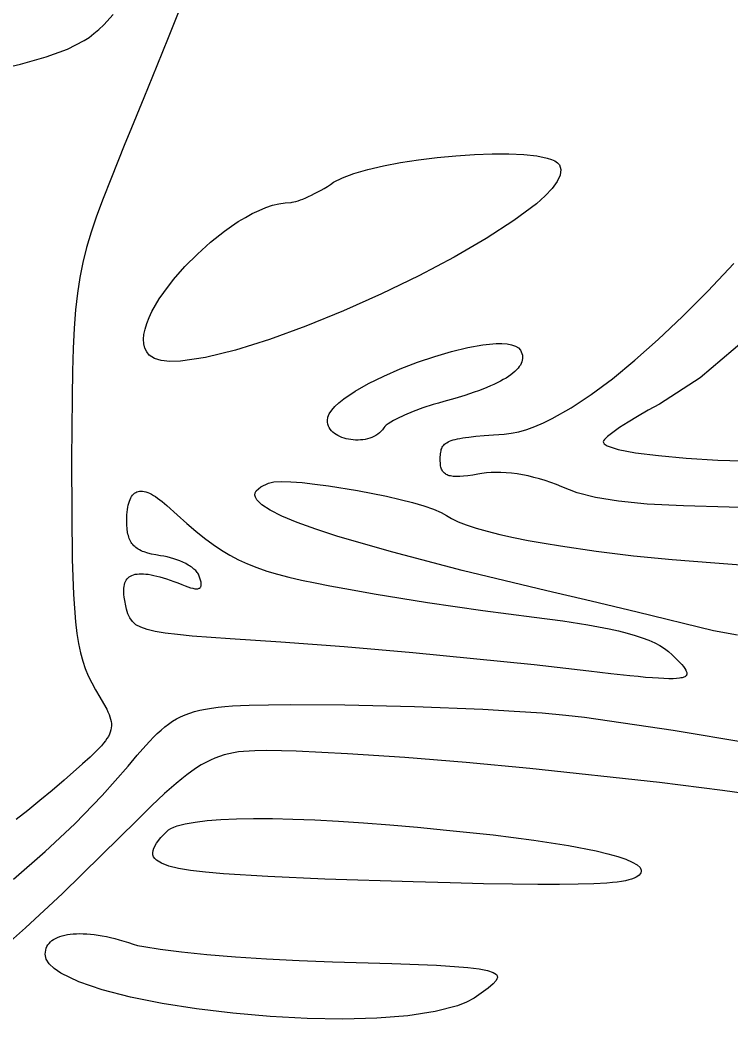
# Model space of a CAD drawing. Extents: x 0.98 to 7.44, y -5.29 to -1.05.
# Drawn here: x 7.0979 to 7.1767, y -2.1375 to -2.0267 of the extents above; entities that cross this region are included whole.
import ezdxf

# ---------------------------------------------------------------- set-up
doc = ezdxf.new("R2010")
doc.units = 0
doc.header["$MEASUREMENT"] = 0
doc.layers.add('BLACK', color=7, linetype='CONTINUOUS')

msp = doc.modelspace()

# ---------------------------------------------------------------- linework, layer by layer
at = {"layer": 'BLACK', "linetype": 'CONTINUOUS'}
for p, q in [((7.1072, -2.02726), (7.10826, -2.02613)), ((7.11543, -2.02592), (7.11434, -2.02869)), ((7.10666, -2.02777), (7.1072, -2.02726)), ((7.10558, -2.02866), (7.10612, -2.02824)), ((7.10612, -2.02824), (7.10666, -2.02777)), ((7.10318, -2.02996), (7.10503, -2.02902)), ((7.10503, -2.02902), (7.10558, -2.02866)), ((7.11434, -2.02869), (7.11309, -2.03182)), ((7.10081, -2.03083), (7.10318, -2.02996)), ((7.09481, -2.03237), (7.09799, -2.03164)), ((7.09799, -2.03164), (7.10081, -2.03083)), ((7.11309, -2.03182), (7.11165, -2.03535)), ((7.11165, -2.03535), (7.11003, -2.0393)), ((7.11003, -2.0393), (7.10955, -2.04047)), ((7.10955, -2.04047), (7.10797, -2.04438)), ((7.14413, -2.04197), (7.14621, -2.04177)), ((7.14621, -2.04177), (7.14826, -2.04163)), ((7.14826, -2.04163), (7.15022, -2.04156)), ((7.15022, -2.04156), (7.15206, -2.04156)), ((7.15206, -2.04156), (7.15372, -2.04163)), ((7.15372, -2.04163), (7.15516, -2.04179)), ((7.15516, -2.04179), (7.15633, -2.04203)), ((7.13644, -2.04329), (7.13818, -2.04289)), ((7.13818, -2.04289), (7.14007, -2.04253)), ((7.14007, -2.04253), (7.14207, -2.04222)), ((7.14207, -2.04222), (7.14413, -2.04197)), ((7.15633, -2.04203), (7.1568, -2.04218)), ((7.1568, -2.04218), (7.15718, -2.04235)), ((7.15718, -2.04235), (7.15747, -2.04255)), ((7.15747, -2.04255), (7.15767, -2.04277)), ((7.15767, -2.04277), (7.15784, -2.04331)), ((7.13364, -2.04421), (7.13492, -2.04373)), ((7.13492, -2.04373), (7.13644, -2.04329)), ((7.15776, -2.04393), (7.15743, -2.04463)), ((7.15784, -2.04331), (7.15776, -2.04393)), ((7.10797, -2.04438), (7.10713, -2.04652)), ((7.13162, -2.04539), (7.13197, -2.04517)), ((7.13197, -2.04517), (7.13232, -2.04495)), ((7.13232, -2.04495), (7.13267, -2.04472)), ((7.13267, -2.04472), (7.13364, -2.04421)), ((7.15743, -2.04463), (7.15687, -2.04539)), ((7.12957, -2.04644), (7.12989, -2.0463)), ((7.12989, -2.0463), (7.13022, -2.04614)), ((7.13022, -2.04614), (7.13056, -2.04597)), ((7.13056, -2.04597), (7.13091, -2.04579)), ((7.13091, -2.04579), (7.13127, -2.04559)), ((7.13127, -2.04559), (7.13162, -2.04539)), ((7.15609, -2.04621), (7.15512, -2.04709)), ((7.15687, -2.04539), (7.15609, -2.04621)), ((7.10713, -2.04652), (7.10641, -2.04846)), ((7.12517, -2.04752), (7.1259, -2.04727)), ((7.1259, -2.04727), (7.12661, -2.04709)), ((7.12661, -2.04709), (7.12729, -2.04698)), ((7.12729, -2.04698), (7.12795, -2.04694)), ((7.12795, -2.04694), (7.12809, -2.04693)), ((7.12809, -2.04693), (7.12827, -2.0469)), ((7.12827, -2.0469), (7.12848, -2.04684)), ((7.12848, -2.04684), (7.12872, -2.04677)), ((7.12872, -2.04677), (7.12898, -2.04668)), ((7.12898, -2.04668), (7.12927, -2.04657)), ((7.12927, -2.04657), (7.12957, -2.04644)), ((7.15512, -2.04709), (7.15264, -2.04896)), ((7.10641, -2.04846), (7.10581, -2.05025)), ((7.12289, -2.04861), (7.12366, -2.04819)), ((7.12366, -2.04819), (7.12442, -2.04783)), ((7.12442, -2.04783), (7.12517, -2.04752)), ((7.12056, -2.05014), (7.12134, -2.04959)), ((7.12134, -2.04959), (7.12211, -2.04908)), ((7.12211, -2.04908), (7.12289, -2.04861)), ((7.15264, -2.04896), (7.14956, -2.05096)), ((7.10581, -2.05025), (7.1053, -2.05195)), ((7.11904, -2.05135), (7.12056, -2.05014)), ((7.11757, -2.05267), (7.11904, -2.05135)), ((7.14956, -2.05096), (7.14601, -2.05302)), ((7.1053, -2.05195), (7.10488, -2.0536)), ((7.11619, -2.05406), (7.11757, -2.05267)), ((7.10488, -2.0536), (7.10454, -2.05527)), ((7.11494, -2.05549), (7.11619, -2.05406)), ((7.14601, -2.05302), (7.1421, -2.05508)), ((7.1741, -2.05677), (7.17698, -2.05371)), ((7.1421, -2.05508), (7.13798, -2.05708)), ((7.10454, -2.05527), (7.10428, -2.05701)), ((7.11384, -2.05694), (7.11494, -2.05549)), ((7.10428, -2.05701), (7.10407, -2.05886)), ((7.11335, -2.05765), (7.11384, -2.05694)), ((7.13798, -2.05708), (7.13376, -2.05896)), ((7.1713, -2.05958), (7.1741, -2.05677)), ((7.11254, -2.05904), (7.11292, -2.05835)), ((7.11292, -2.05835), (7.11335, -2.05765)), ((7.10407, -2.05886), (7.10392, -2.06088)), ((7.11222, -2.05971), (7.11254, -2.05904)), ((7.13376, -2.05896), (7.12958, -2.06067)), ((7.16861, -2.06215), (7.1713, -2.05958)), ((7.11178, -2.06098), (7.11197, -2.06036)), ((7.11197, -2.06036), (7.11222, -2.05971)), ((7.12958, -2.06067), (7.12555, -2.06214)), ((7.10392, -2.06088), (7.10382, -2.06313)), ((7.11161, -2.06212), (7.11166, -2.06157)), ((7.11166, -2.06157), (7.11178, -2.06098)), ((7.11164, -2.06263), (7.11161, -2.06212)), ((7.11176, -2.0631), (7.11164, -2.06263)), ((7.12555, -2.06214), (7.12181, -2.06332)), ((7.14754, -2.06302), (7.1492, -2.06273)), ((7.1492, -2.06273), (7.15067, -2.06259)), ((7.15067, -2.06259), (7.15131, -2.06259)), ((7.15131, -2.06259), (7.15188, -2.06263)), ((7.15188, -2.06263), (7.15238, -2.06273)), ((7.15238, -2.06273), (7.1528, -2.06287)), ((7.1528, -2.06287), (7.15313, -2.06307)), ((7.16602, -2.06445), (7.16861, -2.06215)), ((7.17814, -2.06227), (7.17326, -2.06639)), ((7.10382, -2.06313), (7.10375, -2.06565)), ((7.11196, -2.06352), (7.11176, -2.0631)), ((7.11225, -2.06388), (7.11196, -2.06352)), ((7.11281, -2.06425), (7.11225, -2.06388)), ((7.12181, -2.06332), (7.11848, -2.06414)), ((7.14194, -2.06467), (7.14386, -2.06401)), ((7.14386, -2.06401), (7.14574, -2.06346)), ((7.14574, -2.06346), (7.14754, -2.06302)), ((7.15313, -2.06307), (7.15336, -2.06333)), ((7.15336, -2.06333), (7.15345, -2.06351)), ((7.15345, -2.06351), (7.15352, -2.06369)), ((7.15352, -2.06369), (7.15357, -2.06388)), ((7.15357, -2.06388), (7.15359, -2.06406)), ((7.11358, -2.06448), (7.11281, -2.06425)), ((7.11454, -2.06458), (7.11358, -2.06448)), ((7.1157, -2.06455), (7.11454, -2.06458)), ((7.11848, -2.06414), (7.1157, -2.06455)), ((7.14004, -2.0654), (7.14194, -2.06467)), ((7.15323, -2.06515), (7.15309, -2.06533)), ((7.15335, -2.06497), (7.15323, -2.06515)), ((7.15344, -2.06479), (7.15335, -2.06497)), ((7.15352, -2.0646), (7.15344, -2.06479)), ((7.15356, -2.06442), (7.15352, -2.0646)), ((7.15359, -2.06424), (7.15356, -2.06442)), ((7.15359, -2.06406), (7.15359, -2.06424)), ((7.16354, -2.06649), (7.16602, -2.06445)), ((7.10375, -2.06565), (7.1037, -2.06851)), ((7.13654, -2.06703), (7.13823, -2.06619)), ((7.13823, -2.06619), (7.14004, -2.0654)), ((7.15204, -2.06623), (7.15176, -2.06641)), ((7.1523, -2.06605), (7.15204, -2.06623)), ((7.15253, -2.06587), (7.1523, -2.06605)), ((7.15274, -2.06569), (7.15253, -2.06587)), ((7.15293, -2.06551), (7.15274, -2.06569)), ((7.15309, -2.06533), (7.15293, -2.06551)), ((7.13504, -2.06788), (7.13654, -2.06703)), ((7.15003, -2.06729), (7.14962, -2.06747)), ((7.15042, -2.06712), (7.15003, -2.06729)), ((7.15079, -2.06694), (7.15042, -2.06712)), ((7.15114, -2.06676), (7.15079, -2.06694)), ((7.15146, -2.06659), (7.15114, -2.06676)), ((7.15176, -2.06641), (7.15146, -2.06659)), ((7.16119, -2.06825), (7.16354, -2.06649)), ((7.17326, -2.06639), (7.16878, -2.0693)), ((7.13378, -2.06873), (7.13504, -2.06788)), ((7.14721, -2.06834), (7.1461, -2.06868)), ((7.14824, -2.06799), (7.14721, -2.06834)), ((7.14872, -2.06782), (7.14824, -2.06799)), ((7.14918, -2.06765), (7.14872, -2.06782)), ((7.14962, -2.06747), (7.14918, -2.06765)), ((7.15897, -2.06972), (7.16119, -2.06825)), ((7.1037, -2.06861), (7.10364, -2.07541)), ((7.1037, -2.06851), (7.1037, -2.06861)), ((7.13246, -2.06998), (7.13281, -2.06957)), ((7.13281, -2.06957), (7.13326, -2.06916)), ((7.13326, -2.06916), (7.13378, -2.06873)), ((7.1437, -2.06936), (7.14256, -2.06973)), ((7.14429, -2.06919), (7.1437, -2.06936)), ((7.14489, -2.06902), (7.14429, -2.06919)), ((7.1461, -2.06868), (7.14489, -2.06902)), ((7.16878, -2.0693), (7.16751, -2.06998)), ((7.13203, -2.07075), (7.13219, -2.07037)), ((7.13219, -2.07037), (7.13246, -2.06998)), ((7.14051, -2.07053), (7.13967, -2.07093)), ((7.14149, -2.07013), (7.14051, -2.07053)), ((7.14256, -2.06973), (7.14149, -2.07013)), ((7.15689, -2.07091), (7.15897, -2.06972)), ((7.16634, -2.07066), (7.16528, -2.0713)), ((7.16751, -2.06998), (7.16634, -2.07066)), ((7.13197, -2.07111), (7.13203, -2.07075)), ((7.13199, -2.07132), (7.13197, -2.07111)), ((7.13203, -2.07153), (7.13199, -2.07132)), ((7.13209, -2.07173), (7.13203, -2.07153)), ((7.13218, -2.07191), (7.13209, -2.07173)), ((7.1385, -2.07165), (7.13833, -2.0718)), ((7.13872, -2.07148), (7.1385, -2.07165)), ((7.13899, -2.07131), (7.13872, -2.07148)), ((7.13931, -2.07112), (7.13899, -2.07131)), ((7.13967, -2.07093), (7.13931, -2.07112)), ((7.15405, -2.07212), (7.15496, -2.07179)), ((7.15496, -2.07179), (7.15591, -2.07139)), ((7.15591, -2.07139), (7.15689, -2.07091)), ((7.16528, -2.0713), (7.16435, -2.07191)), ((7.1323, -2.07209), (7.13218, -2.07191)), ((7.13243, -2.07225), (7.1323, -2.07209)), ((7.13258, -2.0724), (7.13243, -2.07225)), ((7.13275, -2.07255), (7.13258, -2.0724)), ((7.13294, -2.07268), (7.13275, -2.07255)), ((7.13314, -2.07279), (7.13294, -2.07268)), ((7.13336, -2.0729), (7.13314, -2.07279)), ((7.13358, -2.07299), (7.13336, -2.0729)), ((7.13713, -2.07289), (7.1369, -2.07299)), ((7.13735, -2.07277), (7.13713, -2.07289)), ((7.13756, -2.07264), (7.13735, -2.07277)), ((7.13775, -2.07249), (7.13756, -2.07264)), ((7.13792, -2.07232), (7.13775, -2.07249)), ((7.13808, -2.07214), (7.13792, -2.07232)), ((7.13822, -2.07194), (7.13808, -2.07214)), ((7.13833, -2.0718), (7.13822, -2.07194)), ((7.14764, -2.07295), (7.14843, -2.07287)), ((7.14843, -2.07287), (7.14934, -2.07279)), ((7.14934, -2.07279), (7.15038, -2.07271)), ((7.15038, -2.07271), (7.15156, -2.07263)), ((7.15156, -2.07263), (7.15235, -2.07254)), ((7.15235, -2.07254), (7.15318, -2.07237)), ((7.15318, -2.07237), (7.15405, -2.07212)), ((7.16302, -2.0729), (7.16281, -2.07308)), ((7.16359, -2.07244), (7.16302, -2.0729)), ((7.16435, -2.07191), (7.16359, -2.07244)), ((7.13382, -2.07308), (7.13358, -2.07299)), ((7.13407, -2.07314), (7.13382, -2.07308)), ((7.13432, -2.0732), (7.13407, -2.07314)), ((7.13458, -2.07324), (7.13432, -2.0732)), ((7.13484, -2.07327), (7.13458, -2.07324)), ((7.1351, -2.07329), (7.13484, -2.07327)), ((7.13537, -2.07329), (7.1351, -2.07329)), ((7.13564, -2.07328), (7.13537, -2.07329)), ((7.1359, -2.07325), (7.13564, -2.07328)), ((7.13616, -2.07321), (7.1359, -2.07325)), ((7.13641, -2.07315), (7.13616, -2.07321)), ((7.13666, -2.07308), (7.13641, -2.07315)), ((7.1369, -2.07299), (7.13666, -2.07308)), ((7.1447, -2.07409), (7.14477, -2.07397)), ((7.14477, -2.07397), (7.14486, -2.07386)), ((7.14486, -2.07386), (7.14496, -2.07376)), ((7.14496, -2.07376), (7.14507, -2.07367)), ((7.14507, -2.07367), (7.1452, -2.07358)), ((7.1452, -2.07358), (7.14535, -2.07349)), ((7.14535, -2.07349), (7.14551, -2.07342)), ((7.14551, -2.07342), (7.1457, -2.07334)), ((7.1457, -2.07334), (7.14591, -2.07328)), ((7.14591, -2.07328), (7.14614, -2.07321)), ((7.14614, -2.07321), (7.14639, -2.07315)), ((7.14639, -2.07315), (7.14666, -2.0731)), ((7.14666, -2.0731), (7.14696, -2.07305)), ((7.14696, -2.07305), (7.14729, -2.073)), ((7.14729, -2.073), (7.14764, -2.07295)), ((7.16256, -2.07337), (7.16253, -2.07347)), ((7.16253, -2.07347), (7.16264, -2.0737)), ((7.16266, -2.07324), (7.16256, -2.07337)), ((7.16264, -2.0737), (7.16295, -2.07392)), ((7.16281, -2.07308), (7.16266, -2.07324)), ((7.16295, -2.07392), (7.16417, -2.07432)), ((7.14448, -2.07516), (7.14449, -2.07498)), ((7.14449, -2.07498), (7.1445, -2.07481)), ((7.1445, -2.07481), (7.14453, -2.07464)), ((7.14453, -2.07464), (7.14456, -2.07449)), ((7.14456, -2.07449), (7.14459, -2.07435)), ((7.14459, -2.07435), (7.14464, -2.07422)), ((7.14464, -2.07422), (7.1447, -2.07409)), ((7.16417, -2.07432), (7.16609, -2.07469)), ((7.16609, -2.07469), (7.16864, -2.07501)), ((7.16864, -2.07501), (7.17171, -2.07528)), ((7.10364, -2.07541), (7.10366, -2.08156)), ((7.14447, -2.07555), (7.14448, -2.07516)), ((7.14449, -2.07587), (7.14447, -2.07555)), ((7.14452, -2.07616), (7.14449, -2.07587)), ((7.14455, -2.07629), (7.14452, -2.07616)), ((7.17171, -2.07528), (7.17524, -2.0755)), ((7.17524, -2.0755), (7.18328, -2.07579)), ((7.14458, -2.07641), (7.14455, -2.07629)), ((7.14463, -2.07652), (7.14458, -2.07641)), ((7.14468, -2.07663), (7.14463, -2.07652)), ((7.14473, -2.07673), (7.14468, -2.07663)), ((7.1448, -2.07682), (7.14473, -2.07673)), ((7.14487, -2.0769), (7.1448, -2.07682)), ((7.14495, -2.07697), (7.14487, -2.0769)), ((7.14504, -2.07704), (7.14495, -2.07697)), ((7.14514, -2.0771), (7.14504, -2.07704)), ((7.14524, -2.07715), (7.14514, -2.0771)), ((7.14536, -2.0772), (7.14524, -2.07715)), ((7.14548, -2.07724), (7.14536, -2.0772)), ((7.14562, -2.07727), (7.14548, -2.07724)), ((7.14592, -2.07732), (7.14562, -2.07727)), ((7.14626, -2.07733), (7.14592, -2.07732)), ((7.14664, -2.07733), (7.14626, -2.07733)), ((7.14707, -2.0773), (7.14664, -2.07733)), ((7.14754, -2.07725), (7.14707, -2.0773)), ((7.14807, -2.07717), (7.14754, -2.07725)), ((7.14864, -2.07708), (7.14807, -2.07717)), ((7.1491, -2.07699), (7.14864, -2.07708)), ((7.14959, -2.07692), (7.1491, -2.07699)), ((7.1501, -2.07688), (7.14959, -2.07692)), ((7.15064, -2.07687), (7.1501, -2.07688)), ((7.1512, -2.07688), (7.15064, -2.07687)), ((7.15178, -2.07691), (7.1512, -2.07688)), ((7.15237, -2.07696), (7.15178, -2.07691)), ((7.15298, -2.07704), (7.15237, -2.07696)), ((7.1536, -2.07715), (7.15298, -2.07704)), ((7.15422, -2.07727), (7.1536, -2.07715)), ((7.15485, -2.07742), (7.15422, -2.07727)), ((7.1246, -2.07846), (7.12545, -2.07805)), ((7.12545, -2.07805), (7.12603, -2.07793)), ((7.12603, -2.07793), (7.12687, -2.07789)), ((7.12687, -2.07789), (7.12794, -2.07792)), ((7.12794, -2.07792), (7.12919, -2.07801)), ((7.12919, -2.07801), (7.13059, -2.07816)), ((7.13059, -2.07816), (7.1321, -2.07835)), ((7.1321, -2.07835), (7.13531, -2.07887)), ((7.15548, -2.07759), (7.15485, -2.07742)), ((7.1561, -2.07778), (7.15548, -2.07759)), ((7.15673, -2.07799), (7.1561, -2.07778)), ((7.15734, -2.07822), (7.15673, -2.07799)), ((7.15795, -2.07847), (7.15734, -2.07822)), ((7.11029, -2.07954), (7.11039, -2.07941)), ((7.11039, -2.07941), (7.1105, -2.07929)), ((7.1105, -2.07929), (7.11062, -2.07919)), ((7.11062, -2.07919), (7.11074, -2.07911)), ((7.11074, -2.07911), (7.11088, -2.07904)), ((7.11088, -2.07904), (7.11102, -2.07899)), ((7.11102, -2.07899), (7.11118, -2.07897)), ((7.11118, -2.07897), (7.11134, -2.07896)), ((7.11134, -2.07896), (7.11151, -2.07897)), ((7.11151, -2.07897), (7.11169, -2.07899)), ((7.11169, -2.07899), (7.11187, -2.07904)), ((7.11187, -2.07904), (7.11207, -2.07911)), ((7.11207, -2.07911), (7.11227, -2.07919)), ((7.11227, -2.07919), (7.11248, -2.07929)), ((7.11248, -2.07929), (7.1127, -2.07942)), ((7.1127, -2.07942), (7.11293, -2.07956)), ((7.12395, -2.07938), (7.12398, -2.07914)), ((7.124, -2.07963), (7.12395, -2.07938)), ((7.12398, -2.07914), (7.1241, -2.0789)), ((7.1241, -2.0789), (7.1246, -2.07846)), ((7.13531, -2.07887), (7.13851, -2.07951)), ((7.13851, -2.07951), (7.14002, -2.07986)), ((7.15966, -2.07913), (7.15795, -2.07847)), ((7.16169, -2.07966), (7.15966, -2.07913)), ((7.10986, -2.08074), (7.10991, -2.0805)), ((7.10991, -2.0805), (7.10997, -2.08027)), ((7.10997, -2.08027), (7.11004, -2.08006)), ((7.11004, -2.08006), (7.11011, -2.07987)), ((7.11011, -2.07987), (7.11019, -2.0797)), ((7.11019, -2.0797), (7.11029, -2.07954)), ((7.11293, -2.07956), (7.11317, -2.07972)), ((7.11317, -2.07972), (7.11341, -2.0799)), ((7.11341, -2.0799), (7.11366, -2.0801)), ((7.11366, -2.0801), (7.11393, -2.08031)), ((7.11393, -2.08031), (7.1142, -2.08055)), ((7.1142, -2.08055), (7.11533, -2.08159)), ((7.12415, -2.0799), (7.124, -2.07963)), ((7.12471, -2.08046), (7.12415, -2.0799)), ((7.12564, -2.08106), (7.12471, -2.08046)), ((7.14002, -2.07986), (7.14142, -2.08022)), ((7.14142, -2.08022), (7.14267, -2.08059)), ((7.14267, -2.08059), (7.14374, -2.08095)), ((7.16422, -2.08007), (7.16169, -2.07966)), ((7.16741, -2.08038), (7.16422, -2.08007)), ((7.17144, -2.08059), (7.16741, -2.08038)), ((7.17648, -2.08073), (7.17144, -2.08059)), ((7.10366, -2.08156), (7.10372, -2.0865)), ((7.10976, -2.08189), (7.10977, -2.08158)), ((7.10977, -2.08158), (7.10979, -2.08128)), ((7.10979, -2.08128), (7.10982, -2.081)), ((7.10982, -2.081), (7.10986, -2.08074)), ((7.11533, -2.08159), (7.11639, -2.08254)), ((7.12694, -2.08171), (7.12564, -2.08106)), ((7.12862, -2.08241), (7.12694, -2.08171)), ((7.14374, -2.08095), (7.14458, -2.08132)), ((7.14458, -2.08132), (7.14517, -2.08166)), ((7.14517, -2.08166), (7.14571, -2.082)), ((7.18271, -2.08081), (7.17648, -2.08073)), ((7.10975, -2.08222), (7.10976, -2.08189)), ((7.10976, -2.08269), (7.10975, -2.08222)), ((7.10979, -2.08313), (7.10976, -2.08269)), ((7.11639, -2.08254), (7.1174, -2.08339)), ((7.13068, -2.08316), (7.12862, -2.08241)), ((7.14571, -2.082), (7.14645, -2.08235)), ((7.14645, -2.08235), (7.14736, -2.0827)), ((7.14736, -2.0827), (7.14845, -2.08305)), ((7.10985, -2.08352), (7.10979, -2.08313)), ((7.10988, -2.08371), (7.10985, -2.08352)), ((7.10993, -2.08388), (7.10988, -2.08371)), ((7.10998, -2.08405), (7.10993, -2.08388)), ((7.1174, -2.08339), (7.11836, -2.08417)), ((7.13313, -2.08396), (7.13068, -2.08316)), ((7.13922, -2.08573), (7.13313, -2.08396)), ((7.14845, -2.08305), (7.14969, -2.08339)), ((7.14969, -2.08339), (7.15108, -2.08374)), ((7.15108, -2.08374), (7.15259, -2.08408)), ((7.11003, -2.08421), (7.10998, -2.08405)), ((7.1101, -2.08436), (7.11003, -2.08421)), ((7.11017, -2.0845), (7.1101, -2.08436)), ((7.11025, -2.08463), (7.11017, -2.0845)), ((7.11033, -2.08476), (7.11025, -2.08463)), ((7.11043, -2.08488), (7.11033, -2.08476)), ((7.11053, -2.085), (7.11043, -2.08488)), ((7.11064, -2.0851), (7.11053, -2.085)), ((7.11836, -2.08417), (7.11931, -2.08486)), ((7.11931, -2.08486), (7.12024, -2.08549)), ((7.15259, -2.08408), (7.15423, -2.08441)), ((7.15423, -2.08441), (7.15597, -2.08473)), ((7.15597, -2.08473), (7.15781, -2.08503)), ((7.15781, -2.08503), (7.16173, -2.08561)), ((7.11076, -2.0852), (7.11064, -2.0851)), ((7.11089, -2.0853), (7.11076, -2.0852)), ((7.11103, -2.08539), (7.11089, -2.0853)), ((7.11118, -2.08547), (7.11103, -2.08539)), ((7.11134, -2.08555), (7.11118, -2.08547)), ((7.11151, -2.08563), (7.11134, -2.08555)), ((7.11168, -2.08569), (7.11151, -2.08563)), ((7.11207, -2.08582), (7.11168, -2.08569)), ((7.1125, -2.08593), (7.11207, -2.08582)), ((7.11298, -2.08602), (7.1125, -2.08593)), ((7.1135, -2.08611), (7.11298, -2.08602)), ((7.11387, -2.08617), (7.1135, -2.08611)), ((7.11423, -2.08624), (7.11387, -2.08617)), ((7.12024, -2.08549), (7.12117, -2.08605)), ((7.12117, -2.08605), (7.12213, -2.08656)), ((7.14692, -2.08773), (7.13922, -2.08573)), ((7.16173, -2.08561), (7.16588, -2.08611)), ((7.16588, -2.08611), (7.17017, -2.08652)), ((7.10372, -2.0865), (7.10385, -2.0904)), ((7.1146, -2.08633), (7.11423, -2.08624)), ((7.11496, -2.08644), (7.1146, -2.08633)), ((7.11531, -2.08655), (7.11496, -2.08644)), ((7.11564, -2.08668), (7.11531, -2.08655)), ((7.11597, -2.08682), (7.11564, -2.08668)), ((7.11628, -2.08697), (7.11597, -2.08682)), ((7.11657, -2.08714), (7.11628, -2.08697)), ((7.1167, -2.08722), (7.11657, -2.08714)), ((7.11683, -2.08731), (7.1167, -2.08722)), ((7.12213, -2.08656), (7.12312, -2.08702)), ((7.12312, -2.08702), (7.12416, -2.08743)), ((7.17017, -2.08652), (7.1749, -2.08688)), ((7.1749, -2.08688), (7.17956, -2.08727)), ((7.11003, -2.08846), (7.11017, -2.08836)), ((7.11017, -2.08836), (7.11033, -2.08829)), ((7.11033, -2.08829), (7.1105, -2.08822)), ((7.1105, -2.08822), (7.11069, -2.08817)), ((7.11069, -2.08817), (7.11089, -2.08814)), ((7.11089, -2.08814), (7.11111, -2.08812)), ((7.11111, -2.08812), (7.11134, -2.08811)), ((7.11134, -2.08811), (7.11159, -2.08812)), ((7.11159, -2.08812), (7.11186, -2.08814)), ((7.11186, -2.08814), (7.11214, -2.08817)), ((7.11214, -2.08817), (7.11244, -2.08822)), ((7.11244, -2.08822), (7.11275, -2.08829)), ((7.11275, -2.08829), (7.11308, -2.08837)), ((7.11308, -2.08837), (7.11343, -2.08846)), ((7.11696, -2.08739), (7.11683, -2.08731)), ((7.11708, -2.08748), (7.11696, -2.08739)), ((7.11719, -2.08758), (7.11708, -2.08748)), ((7.11729, -2.08767), (7.11719, -2.08758)), ((7.11739, -2.08776), (7.11729, -2.08767)), ((7.11747, -2.08786), (7.11739, -2.08776)), ((7.11755, -2.08796), (7.11747, -2.08786)), ((7.11762, -2.08806), (7.11755, -2.08796)), ((7.11768, -2.08816), (7.11762, -2.08806)), ((7.11773, -2.08826), (7.11768, -2.08816)), ((7.11778, -2.08836), (7.11773, -2.08826)), ((7.11781, -2.08847), (7.11778, -2.08836)), ((7.12416, -2.08743), (7.12526, -2.08781)), ((7.12526, -2.08781), (7.12644, -2.08817)), ((7.12644, -2.08817), (7.12772, -2.0885)), ((7.15628, -2.09), (7.14692, -2.08773)), ((7.10943, -2.08971), (7.10945, -2.08951)), ((7.10945, -2.08951), (7.10949, -2.08931)), ((7.10949, -2.08931), (7.10954, -2.08913)), ((7.10954, -2.08913), (7.10961, -2.08897)), ((7.10961, -2.08897), (7.10969, -2.08882)), ((7.10969, -2.08882), (7.10979, -2.08868)), ((7.10979, -2.08868), (7.1099, -2.08856)), ((7.1099, -2.08856), (7.11003, -2.08846)), ((7.11343, -2.08846), (7.1138, -2.08856)), ((7.1138, -2.08856), (7.11417, -2.08868)), ((7.11417, -2.08868), (7.11457, -2.08882)), ((7.11457, -2.08882), (7.11498, -2.08896)), ((7.11498, -2.08896), (7.11541, -2.08913)), ((7.11541, -2.08913), (7.11586, -2.0893)), ((7.11586, -2.0893), (7.11621, -2.08944)), ((7.11621, -2.08944), (7.11653, -2.08956)), ((7.1179, -2.08872), (7.11781, -2.08847)), ((7.11796, -2.08894), (7.1179, -2.08872)), ((7.11795, -2.08956), (7.11797, -2.08951)), ((7.11798, -2.08904), (7.11796, -2.08894)), ((7.11797, -2.08951), (7.11799, -2.08944)), ((7.118, -2.08913), (7.11798, -2.08904)), ((7.11799, -2.08944), (7.11801, -2.08938)), ((7.11801, -2.08922), (7.118, -2.08913)), ((7.11801, -2.0893), (7.11801, -2.08922)), ((7.11801, -2.08938), (7.11801, -2.0893)), ((7.12772, -2.0885), (7.1291, -2.08882)), ((7.1291, -2.08882), (7.13061, -2.08913)), ((7.13061, -2.08913), (7.13225, -2.08944)), ((7.13225, -2.08944), (7.13453, -2.08987)), ((7.10385, -2.0904), (7.10407, -2.09345)), ((7.10942, -2.08994), (7.10943, -2.08971)), ((7.10942, -2.09017), (7.10942, -2.08994)), ((7.10944, -2.09042), (7.10942, -2.09017)), ((7.10947, -2.09069), (7.10944, -2.09042)), ((7.11653, -2.08956), (7.11681, -2.08965)), ((7.11681, -2.08965), (7.11706, -2.08972)), ((7.11706, -2.08972), (7.11718, -2.08974)), ((7.11718, -2.08974), (7.11729, -2.08976)), ((7.11729, -2.08976), (7.11739, -2.08977)), ((7.11739, -2.08977), (7.11748, -2.08977)), ((7.11748, -2.08977), (7.11756, -2.08977)), ((7.11756, -2.08977), (7.11764, -2.08976)), ((7.11764, -2.08976), (7.11771, -2.08974)), ((7.11771, -2.08974), (7.11777, -2.08972)), ((7.11777, -2.08972), (7.11783, -2.08969)), ((7.11783, -2.08969), (7.11787, -2.08965)), ((7.11787, -2.08965), (7.11791, -2.08961)), ((7.11791, -2.08961), (7.11795, -2.08956)), ((7.13453, -2.08987), (7.13716, -2.09033)), ((7.13716, -2.09033), (7.14305, -2.09128)), ((7.16118, -2.09114), (7.15628, -2.09)), ((7.10972, -2.09202), (7.10947, -2.09069)), ((7.14305, -2.09128), (7.1492, -2.09217)), ((7.1663, -2.09237), (7.16118, -2.09114)), ((7.10987, -2.09255), (7.10972, -2.09202)), ((7.11008, -2.09301), (7.10987, -2.09255)), ((7.1492, -2.09217), (7.15489, -2.09291)), ((7.17475, -2.09444), (7.1663, -2.09237)), ((7.10407, -2.09345), (7.10422, -2.09472)), ((7.11037, -2.09341), (7.11008, -2.09301)), ((7.11077, -2.09375), (7.11037, -2.09341)), ((7.11131, -2.09404), (7.11077, -2.09375)), ((7.15489, -2.09291), (7.15806, -2.09333)), ((7.15806, -2.09333), (7.16081, -2.09376)), ((7.16081, -2.09376), (7.16318, -2.09421)), ((7.10422, -2.09472), (7.10441, -2.09585)), ((7.11201, -2.09428), (7.11131, -2.09404)), ((7.1129, -2.0945), (7.11201, -2.09428)), ((7.11402, -2.09468), (7.1129, -2.0945)), ((7.11538, -2.09485), (7.11402, -2.09468)), ((7.11701, -2.09501), (7.11538, -2.09485)), ((7.12121, -2.09532), (7.11701, -2.09501)), ((7.16318, -2.09421), (7.16423, -2.09444)), ((7.16423, -2.09444), (7.16519, -2.09468)), ((7.16519, -2.09468), (7.16606, -2.09494)), ((7.16606, -2.09494), (7.16686, -2.0952)), ((7.1774, -2.0949), (7.17475, -2.09444)), ((7.10441, -2.09585), (7.10462, -2.09686)), ((7.12683, -2.09569), (7.12121, -2.09532)), ((7.13382, -2.09622), (7.12683, -2.09569)), ((7.16686, -2.0952), (7.16758, -2.09547)), ((7.16758, -2.09547), (7.16823, -2.09576)), ((7.16823, -2.09576), (7.16881, -2.09607)), ((7.16881, -2.09607), (7.16932, -2.09639)), ((7.10462, -2.09686), (7.10487, -2.09778)), ((7.14144, -2.09689), (7.13382, -2.09622)), ((7.15489, -2.09819), (7.14144, -2.09689)), ((7.16932, -2.09639), (7.16977, -2.09672)), ((7.16977, -2.09672), (7.17017, -2.09708)), ((7.17017, -2.09708), (7.17075, -2.09767)), ((7.10487, -2.09778), (7.10516, -2.09862)), ((7.16095, -2.09892), (7.15489, -2.09819)), ((7.17075, -2.09767), (7.171, -2.09793)), ((7.171, -2.09793), (7.17122, -2.09817)), ((7.17122, -2.09817), (7.17141, -2.0984)), ((7.10516, -2.09862), (7.10549, -2.09942)), ((7.10549, -2.09942), (7.10628, -2.10097)), ((7.16339, -2.0992), (7.16095, -2.09892)), ((7.16548, -2.09942), (7.16339, -2.0992)), ((7.1664, -2.09951), (7.16548, -2.09942)), ((7.17141, -2.0984), (7.17157, -2.09861)), ((7.17157, -2.09861), (7.17169, -2.0988)), ((7.17169, -2.09943), (7.17163, -2.09948)), ((7.17169, -2.0988), (7.17173, -2.09889)), ((7.17174, -2.09938), (7.17169, -2.09943)), ((7.17173, -2.09889), (7.17176, -2.09897)), ((7.17177, -2.09932), (7.17174, -2.09938)), ((7.17176, -2.09897), (7.17179, -2.09905)), ((7.17179, -2.09926), (7.17177, -2.09932)), ((7.17179, -2.09905), (7.1718, -2.09913)), ((7.1718, -2.0992), (7.17179, -2.09926)), ((7.1718, -2.09913), (7.1718, -2.0992)), ((7.16723, -2.09959), (7.1664, -2.09951)), ((7.16798, -2.09965), (7.16723, -2.09959)), ((7.16866, -2.09969), (7.16798, -2.09965)), ((7.16926, -2.09972), (7.16866, -2.09969)), ((7.16979, -2.09974), (7.16926, -2.09972)), ((7.17026, -2.09974), (7.16979, -2.09974)), ((7.17065, -2.09972), (7.17026, -2.09974)), ((7.17099, -2.09968), (7.17065, -2.09972)), ((7.17113, -2.09966), (7.17099, -2.09968)), ((7.17126, -2.09963), (7.17113, -2.09966)), ((7.17137, -2.0996), (7.17126, -2.09963)), ((7.17147, -2.09957), (7.17137, -2.0996)), ((7.17156, -2.09953), (7.17147, -2.09957)), ((7.17163, -2.09948), (7.17156, -2.09953)), ((7.10628, -2.10097), (7.10677, -2.10178)), ((7.10677, -2.10178), (7.10718, -2.10249)), ((7.10718, -2.10249), (7.10753, -2.10313)), ((7.12063, -2.10282), (7.12146, -2.10275)), ((7.12146, -2.10275), (7.12235, -2.1027)), ((7.12235, -2.1027), (7.12331, -2.10266)), ((7.12331, -2.10266), (7.12544, -2.10262)), ((7.12544, -2.10262), (7.1279, -2.1026)), ((7.1279, -2.1026), (7.13392, -2.10263)), ((7.13392, -2.10263), (7.14164, -2.10281)), ((7.10753, -2.10313), (7.10767, -2.10342)), ((7.10767, -2.10342), (7.10779, -2.1037)), ((7.10779, -2.1037), (7.10789, -2.10397)), ((7.11572, -2.10396), (7.11621, -2.10374)), ((7.11621, -2.10374), (7.11672, -2.10355)), ((7.11672, -2.10355), (7.11727, -2.10338)), ((7.11727, -2.10338), (7.11785, -2.10323)), ((7.11785, -2.10323), (7.11847, -2.1031)), ((7.11847, -2.1031), (7.11914, -2.10299)), ((7.11914, -2.10299), (7.11986, -2.1029)), ((7.11986, -2.1029), (7.12063, -2.10282)), ((7.14164, -2.10281), (7.14921, -2.10312)), ((7.14921, -2.10312), (7.15267, -2.10332)), ((7.15267, -2.10332), (7.15577, -2.10353)), ((7.15577, -2.10353), (7.1584, -2.10377)), ((7.1584, -2.10377), (7.16045, -2.10402)), ((7.10789, -2.10397), (7.10796, -2.10423)), ((7.10796, -2.10423), (7.10802, -2.10448)), ((7.10802, -2.10448), (7.10805, -2.10472)), ((7.10806, -2.10496), (7.10804, -2.10519)), ((7.10805, -2.10472), (7.10806, -2.10496)), ((7.11396, -2.10508), (7.11438, -2.10476)), ((7.11438, -2.10476), (7.11481, -2.10446)), ((7.11481, -2.10446), (7.11526, -2.1042)), ((7.11526, -2.1042), (7.11572, -2.10396)), ((7.16045, -2.10402), (7.17026, -2.10546)), ((7.10783, -2.10589), (7.10771, -2.10613)), ((7.10793, -2.10566), (7.10783, -2.10589)), ((7.108, -2.10542), (7.10793, -2.10566)), ((7.10804, -2.10519), (7.108, -2.10542)), ((7.11271, -2.10622), (7.11313, -2.10581)), ((7.11313, -2.10581), (7.11355, -2.10543)), ((7.11355, -2.10543), (7.11396, -2.10508)), ((7.17026, -2.10546), (7.17866, -2.10683)), ((7.10694, -2.10717), (7.10667, -2.10746)), ((7.10718, -2.1069), (7.10694, -2.10717)), ((7.10738, -2.10663), (7.10718, -2.1069)), ((7.10756, -2.10638), (7.10738, -2.10663)), ((7.10771, -2.10613), (7.10756, -2.10638)), ((7.11092, -2.10822), (7.11185, -2.10715)), ((7.11185, -2.10715), (7.11229, -2.10667)), ((7.11229, -2.10667), (7.11271, -2.10622)), ((7.10638, -2.10776), (7.10569, -2.10843)), ((7.10667, -2.10746), (7.10638, -2.10776)), ((7.10989, -2.10944), (7.11092, -2.10822)), ((7.12053, -2.10819), (7.12002, -2.10835)), ((7.12105, -2.10805), (7.12053, -2.10819)), ((7.12158, -2.10795), (7.12105, -2.10805)), ((7.12213, -2.10786), (7.12158, -2.10795)), ((7.1227, -2.1078), (7.12213, -2.10786)), ((7.12392, -2.10772), (7.1227, -2.1078)), ((7.12527, -2.1077), (7.12392, -2.10772)), ((7.1285, -2.10777), (7.12527, -2.1077)), ((7.13422, -2.10806), (7.1285, -2.10777)), ((7.14055, -2.10848), (7.13422, -2.10806)), ((7.10486, -2.10917), (7.10281, -2.11097)), ((7.10569, -2.10843), (7.10486, -2.10917)), ((7.10703, -2.11267), (7.10989, -2.10944)), ((7.11801, -2.10929), (7.11749, -2.10962)), ((7.11852, -2.10901), (7.11801, -2.10929)), ((7.11902, -2.10875), (7.11852, -2.10901)), ((7.11952, -2.10853), (7.11902, -2.10875)), ((7.12002, -2.10835), (7.11952, -2.10853)), ((7.14733, -2.10903), (7.14055, -2.10848)), ((7.1544, -2.10968), (7.14733, -2.10903)), ((7.11641, -2.11039), (7.11584, -2.11084)), ((7.11696, -2.10999), (7.11641, -2.11039)), ((7.11749, -2.10962), (7.11696, -2.10999)), ((7.16877, -2.11125), (7.1544, -2.10968)), ((7.10281, -2.11097), (7.10148, -2.11212)), ((7.11524, -2.11134), (7.11395, -2.11248)), ((7.11584, -2.11084), (7.11524, -2.11134)), ((7.17576, -2.11213), (7.16877, -2.11125)), ((7.10148, -2.11212), (7.10012, -2.11325)), ((7.10399, -2.11581), (7.10703, -2.11267)), ((7.11395, -2.11248), (7.11251, -2.11383)), ((7.18239, -2.11305), (7.17576, -2.11213)), ((7.10012, -2.11325), (7.09878, -2.11434)), ((7.11251, -2.11383), (7.11089, -2.11541)), ((7.09878, -2.11434), (7.09749, -2.11536)), ((7.10073, -2.11889), (7.10399, -2.11581)), ((7.11089, -2.11541), (7.10697, -2.1193)), ((7.11496, -2.1162), (7.11533, -2.11606)), ((7.11533, -2.11606), (7.11622, -2.11582)), ((7.11622, -2.11582), (7.11734, -2.11563)), ((7.11734, -2.11563), (7.11865, -2.11547)), ((7.11865, -2.11547), (7.12017, -2.11535)), ((7.12017, -2.11535), (7.12189, -2.11527)), ((7.12189, -2.11527), (7.1238, -2.11524)), ((7.1238, -2.11524), (7.12589, -2.11525)), ((7.12589, -2.11525), (7.12815, -2.1153)), ((7.12815, -2.1153), (7.13059, -2.11539)), ((7.13059, -2.11539), (7.1332, -2.11553)), ((7.1332, -2.11553), (7.13597, -2.11571)), ((7.13597, -2.11571), (7.13889, -2.11594)), ((7.13889, -2.11594), (7.14196, -2.11621)), ((7.11354, -2.11735), (7.1142, -2.11666)), ((7.1142, -2.11666), (7.11439, -2.1165)), ((7.11439, -2.1165), (7.11465, -2.11634)), ((7.11465, -2.11634), (7.11496, -2.1162)), ((7.14196, -2.11621), (7.14517, -2.11652)), ((7.14517, -2.11652), (7.15035, -2.11706)), ((7.15035, -2.11706), (7.15486, -2.11763)), ((7.11275, -2.11853), (7.11306, -2.11798)), ((7.11306, -2.11798), (7.11354, -2.11735)), ((7.15486, -2.11763), (7.15867, -2.11823)), ((7.15867, -2.11823), (7.16176, -2.11883)), ((7.09721, -2.12194), (7.10073, -2.11889)), ((7.10697, -2.1193), (7.10263, -2.12355)), ((7.11263, -2.11903), (7.11267, -2.11879)), ((7.11265, -2.11926), (7.11263, -2.11903)), ((7.11273, -2.11947), (7.11265, -2.11926)), ((7.11267, -2.11879), (7.11275, -2.11853)), ((7.16176, -2.11883), (7.16304, -2.11914)), ((7.16304, -2.11914), (7.16413, -2.11945)), ((7.11286, -2.11967), (7.11273, -2.11947)), ((7.11304, -2.11986), (7.11286, -2.11967)), ((7.1136, -2.1202), (7.11304, -2.11986)), ((7.1144, -2.1205), (7.1136, -2.1202)), ((7.11548, -2.12076), (7.1144, -2.1205)), ((7.16413, -2.11945), (7.16504, -2.11975)), ((7.16504, -2.11975), (7.16575, -2.12006)), ((7.16575, -2.12006), (7.16628, -2.12036)), ((7.16628, -2.12036), (7.16661, -2.12066)), ((7.11683, -2.12099), (7.11548, -2.12076)), ((7.11848, -2.12119), (7.11683, -2.12099)), ((7.12045, -2.12137), (7.11848, -2.12119)), ((7.12536, -2.12167), (7.12045, -2.12137)), ((7.16651, -2.12152), (7.16636, -2.12164)), ((7.16662, -2.12138), (7.16651, -2.12152)), ((7.16661, -2.12066), (7.16675, -2.12096)), ((7.1667, -2.12125), (7.16662, -2.12138)), ((7.16675, -2.1211), (7.1667, -2.12125)), ((7.16675, -2.12096), (7.16675, -2.1211)), ((7.1317, -2.12194), (7.12536, -2.12167)), ((7.14147, -2.12225), (7.1317, -2.12194)), ((7.14559, -2.12237), (7.14147, -2.12225)), ((7.14925, -2.12246), (7.14559, -2.12237)), ((7.15247, -2.12252), (7.14925, -2.12246)), ((7.15528, -2.12255), (7.15247, -2.12252)), ((7.1577, -2.12255), (7.15528, -2.12255)), ((7.15977, -2.12253), (7.1577, -2.12255)), ((7.1615, -2.12248), (7.15977, -2.12253)), ((7.16293, -2.12239), (7.1615, -2.12248)), ((7.16354, -2.12234), (7.16293, -2.12239)), ((7.16409, -2.12228), (7.16354, -2.12234)), ((7.16457, -2.12221), (7.16409, -2.12228)), ((7.165, -2.12214), (7.16457, -2.12221)), ((7.16537, -2.12205), (7.165, -2.12214)), ((7.16568, -2.12196), (7.16537, -2.12205)), ((7.16595, -2.12186), (7.16568, -2.12196)), ((7.16618, -2.12175), (7.16595, -2.12186)), ((7.16636, -2.12164), (7.16618, -2.12175)), ((7.10263, -2.12355), (7.09852, -2.12736)), ((7.09852, -2.12736), (7.09654, -2.12913)), ((7.10233, -2.12831), (7.1026, -2.12823)), ((7.1026, -2.12823), (7.10288, -2.12816)), ((7.10288, -2.12816), (7.10318, -2.1281)), ((7.10318, -2.1281), (7.1035, -2.12805)), ((7.1035, -2.12805), (7.10383, -2.12802)), ((7.10383, -2.12802), (7.10418, -2.128)), ((7.10418, -2.128), (7.10455, -2.12799)), ((7.10455, -2.12799), (7.10493, -2.128)), ((7.10493, -2.128), (7.10532, -2.12802)), ((7.10532, -2.12802), (7.10573, -2.12805)), ((7.10573, -2.12805), (7.10615, -2.1281)), ((7.10615, -2.1281), (7.10658, -2.12816)), ((7.10658, -2.12816), (7.10703, -2.12824)), ((7.10703, -2.12824), (7.10749, -2.12833)), ((7.10091, -2.12943), (7.10102, -2.12925)), ((7.10102, -2.12925), (7.10114, -2.12908)), ((7.10114, -2.12908), (7.10129, -2.12892)), ((7.10129, -2.12892), (7.10146, -2.12877)), ((7.10146, -2.12877), (7.10165, -2.12864)), ((7.10165, -2.12864), (7.10186, -2.12852)), ((7.10186, -2.12852), (7.10209, -2.12841)), ((7.10209, -2.12841), (7.10233, -2.12831)), ((7.10749, -2.12833), (7.10795, -2.12843)), ((7.10795, -2.12843), (7.10843, -2.12855)), ((7.10843, -2.12855), (7.10892, -2.12868)), ((7.10892, -2.12868), (7.10942, -2.12883)), ((7.10942, -2.12883), (7.10993, -2.12899)), ((7.10993, -2.12899), (7.11045, -2.12916)), ((7.11045, -2.12916), (7.11095, -2.1293)), ((7.11095, -2.1293), (7.11163, -2.12943)), ((7.10072, -2.13027), (7.10074, -2.13004)), ((7.10084, -2.13082), (7.10072, -2.13027)), ((7.10074, -2.13004), (7.10077, -2.12983)), ((7.10077, -2.12983), (7.10083, -2.12962)), ((7.10083, -2.12962), (7.10091, -2.12943)), ((7.11163, -2.12943), (7.11345, -2.12972)), ((7.11345, -2.12972), (7.11581, -2.13001)), ((7.11581, -2.13001), (7.11862, -2.13029)), ((7.11862, -2.13029), (7.12179, -2.13055)), ((7.10117, -2.13135), (7.10084, -2.13082)), ((7.10171, -2.13186), (7.10117, -2.13135)), ((7.12179, -2.13055), (7.12523, -2.13078)), ((7.12523, -2.13078), (7.12884, -2.13097)), ((7.12884, -2.13097), (7.13253, -2.13111)), ((7.13253, -2.13111), (7.13911, -2.1313)), ((7.13911, -2.1313), (7.14406, -2.1315)), ((7.14406, -2.1315), (7.14754, -2.13175)), ((7.10244, -2.13237), (7.10171, -2.13186)), ((7.10443, -2.13333), (7.10244, -2.13237)), ((7.14754, -2.13175), (7.14878, -2.1319)), ((7.14878, -2.1319), (7.1497, -2.13208)), ((7.1497, -2.13208), (7.15033, -2.13229)), ((7.15033, -2.13229), (7.15054, -2.13241)), ((7.15054, -2.13241), (7.15069, -2.13254)), ((7.15069, -2.13254), (7.15078, -2.13268)), ((7.15078, -2.13268), (7.1508, -2.13284)), ((7.10703, -2.13422), (7.10443, -2.13333)), ((7.15033, -2.13357), (7.1498, -2.13403)), ((7.15067, -2.13318), (7.15033, -2.13357)), ((7.15076, -2.133), (7.15067, -2.13318)), ((7.1508, -2.13284), (7.15076, -2.133)), ((7.11015, -2.13502), (7.10703, -2.13422)), ((7.1498, -2.13403), (7.14822, -2.13513)), ((7.11367, -2.13573), (7.11015, -2.13502)), ((7.11749, -2.13633), (7.11367, -2.13573)), ((7.14639, -2.13599), (7.14391, -2.13664)), ((7.14739, -2.13559), (7.14639, -2.13599)), ((7.14822, -2.13513), (7.14739, -2.13559)), ((7.1215, -2.13682), (7.11749, -2.13633)), ((7.12562, -2.13718), (7.1215, -2.13682)), ((7.1409, -2.13709), (7.13746, -2.13736)), ((7.14391, -2.13664), (7.1409, -2.13709)), ((7.12972, -2.13739), (7.12562, -2.13718)), ((7.1337, -2.13746), (7.12972, -2.13739)), ((7.13746, -2.13736), (7.1337, -2.13746))]:
    msp.add_line(p, q, dxfattribs=at)

doc.saveas('drawing.dxf')
